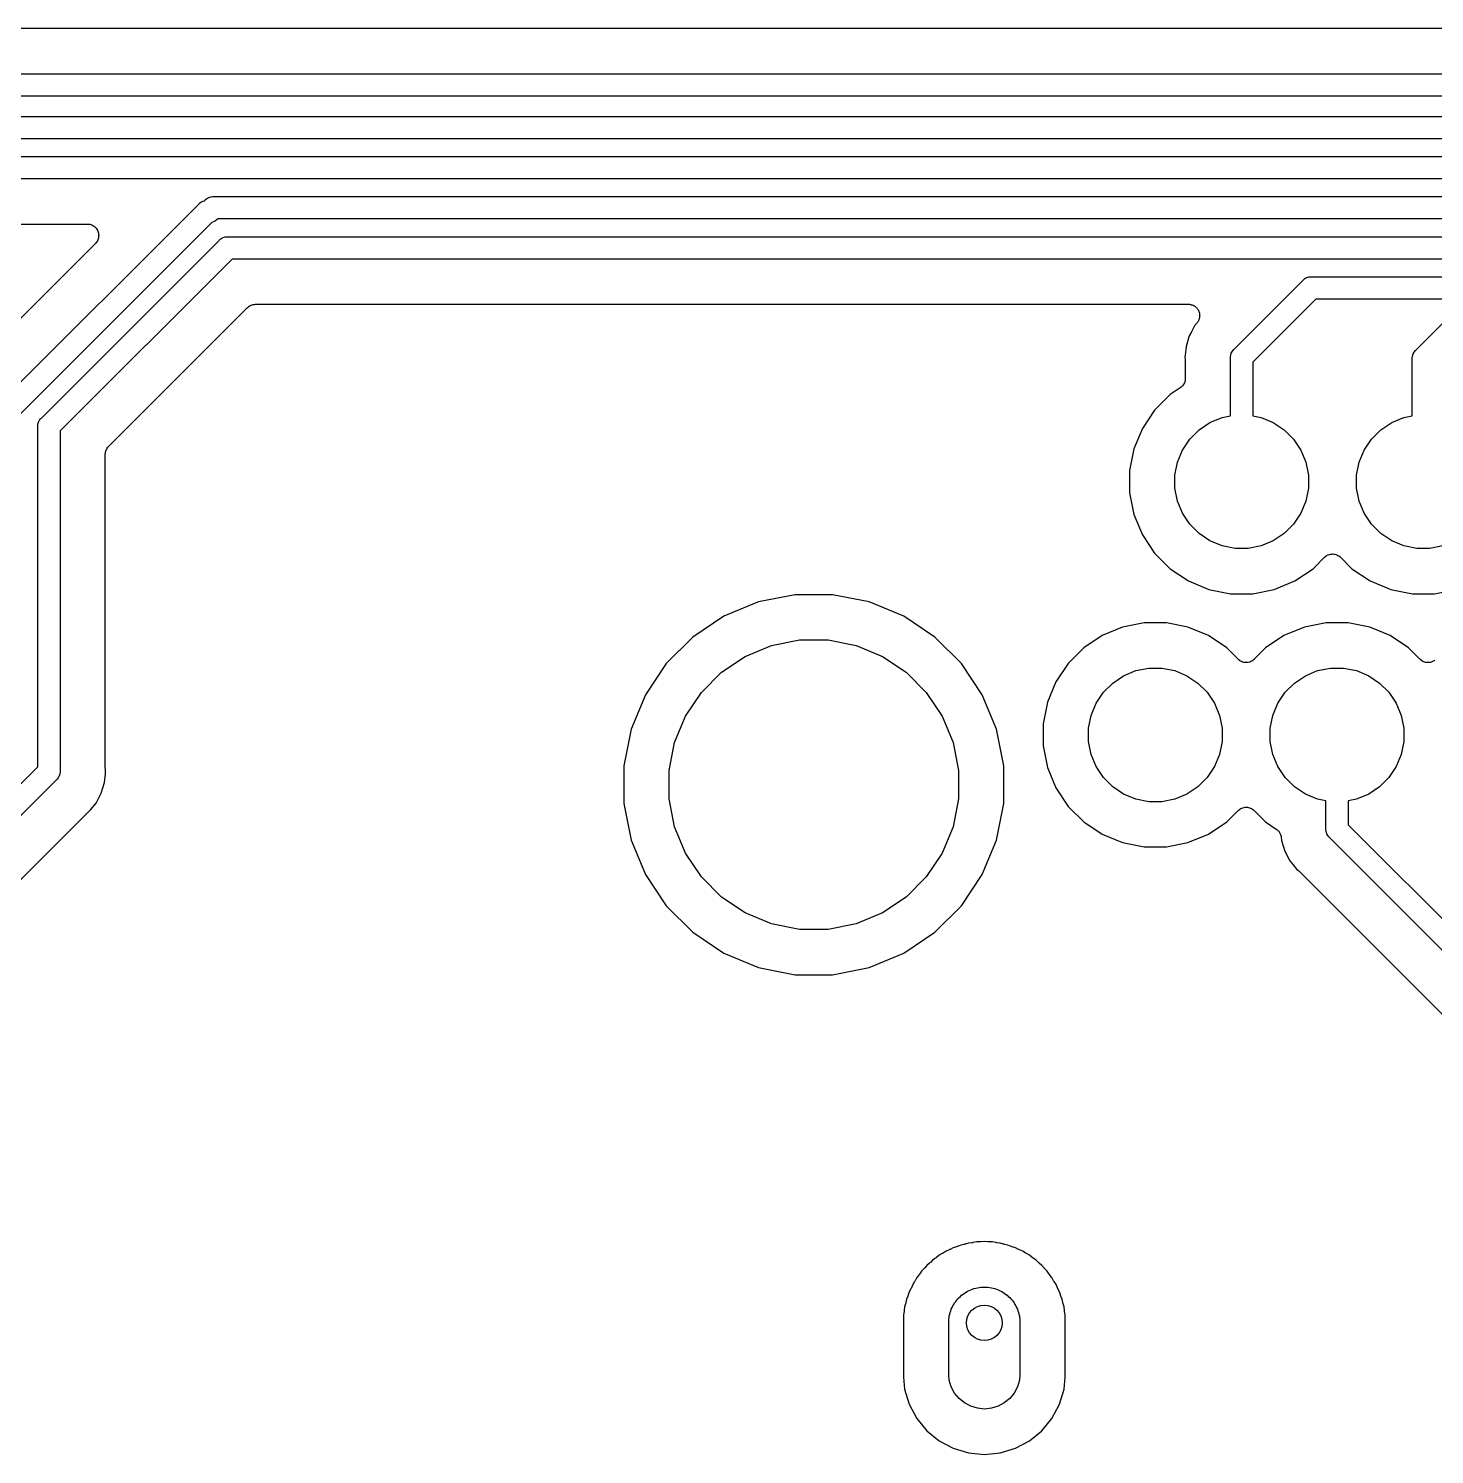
# Model space of a CAD drawing. Extents: x 1.79 to 9.66, y -5.89 to -1.5.
# Drawn here: x 3.255 to 3.876, y -3.72 to -3.089 of the extents above; entities that cross this region are included whole.
import ezdxf

# ---------------------------------------------------------------- set-up
doc = ezdxf.new("R2010")
doc.units = 0
doc.header["$MEASUREMENT"] = 0
doc.layers.add('BLACK', color=7, linetype='CONTINUOUS')

msp = doc.modelspace()

# ---------------------------------------------------------------- linework, layer by layer
at = {"layer": 'BLACK', "linetype": 'CONTINUOUS'}
for p, q in [((4.35013, -3.08938), (3.24739, -3.08938)), ((3.23704, -3.10938), (4.35734, -3.10938)), ((4.35914, -3.11922), (3.23524, -3.11922)), ((2.81589, -3.12825), (4.54392, -3.12825)), ((4.54572, -3.1381), (2.81768, -3.1381)), ((2.87592, -3.14597), (4.56925, -3.14597)), ((4.57104, -3.15581), (2.87772, -3.15581)), ((3.33535, -3.16376), (3.33607, -3.16369)), ((3.33607, -3.16369), (3.33631, -3.16366)), ((3.33607, -3.16369), (3.33607, -3.16369)), ((3.33631, -3.16366), (3.33655, -3.16369)), ((3.33655, -3.16369), (4.61423, -3.16369)), ((3.24275, -3.25422), (3.33001, -3.16697)), ((3.33001, -3.16697), (3.33016, -3.16678)), ((3.33016, -3.16678), (3.33035, -3.16663)), ((3.33035, -3.16662), (3.33091, -3.16616)), ((3.33035, -3.16663), (3.33035, -3.16662)), ((3.33091, -3.16616), (3.33177, -3.16571)), ((3.33177, -3.16571), (3.33196, -3.16565)), ((3.33196, -3.16565), (3.33247, -3.1655)), ((3.33247, -3.1655), (3.33266, -3.1653)), ((3.33266, -3.1653), (3.33282, -3.16511)), ((3.33282, -3.16511), (3.33357, -3.1645)), ((3.33357, -3.1645), (3.33442, -3.16404)), ((3.33442, -3.16404), (3.33535, -3.16376)), ((2.88808, -3.17581), (3.28081, -3.17581)), ((3.33584, -3.17506), (3.25098, -3.25991)), ((3.28081, -3.17581), (3.28086, -3.17581)), ((3.28086, -3.17581), (3.28086, -3.17581)), ((3.28086, -3.17581), (3.28086, -3.17581)), ((3.28086, -3.17581), (3.28088, -3.17581)), ((3.28088, -3.17581), (3.28136, -3.17587)), ((3.28136, -3.17587), (3.28183, -3.17592)), ((3.28183, -3.17592), (3.28184, -3.17592)), ((3.28184, -3.17592), (3.28185, -3.17592)), ((3.28185, -3.17592), (3.28231, -3.17607)), ((3.28231, -3.17607), (3.28276, -3.17621)), ((3.28276, -3.17621), (3.28277, -3.17621)), ((3.28277, -3.17621), (3.28278, -3.17622)), ((3.28278, -3.17622), (3.2832, -3.17645)), ((3.33654, -3.17484), (3.33584, -3.17506)), ((3.33739, -3.17439), (3.33654, -3.17484)), ((3.33814, -3.17377), (3.33739, -3.17439)), ((3.3383, -3.17358), (3.33814, -3.17377)), ((3.33835, -3.17353), (3.3383, -3.17358)), ((4.61244, -3.17353), (3.33835, -3.17353)), ((3.2832, -3.17645), (3.28362, -3.17668)), ((3.28362, -3.17668), (3.28363, -3.17668)), ((3.28363, -3.17668), (3.28363, -3.17669)), ((3.28363, -3.17669), (3.284, -3.177)), ((3.284, -3.177), (3.28437, -3.1773)), ((3.28437, -3.1773), (3.28437, -3.17731)), ((3.28437, -3.17731), (3.28438, -3.17731)), ((3.28438, -3.17731), (3.28468, -3.17769)), ((3.28468, -3.17769), (3.28498, -3.17806)), ((3.28498, -3.17806), (3.28499, -3.17807)), ((3.28499, -3.17807), (3.28499, -3.17807)), ((3.28499, -3.17807), (3.28522, -3.1785)), ((3.28522, -3.1785), (3.28544, -3.17892)), ((3.28557, -3.18227), (3.28543, -3.18273)), ((3.28544, -3.17892), (3.28544, -3.17893)), ((3.28544, -3.17893), (3.28545, -3.17894)), ((3.28545, -3.17894), (3.28558, -3.1794)), ((3.28571, -3.18182), (3.28557, -3.18227)), ((3.28558, -3.1794), (3.28572, -3.17986)), ((3.28576, -3.18132), (3.28571, -3.1818)), ((3.28571, -3.1818), (3.28571, -3.18181)), ((3.28571, -3.18181), (3.28571, -3.18182)), ((3.28572, -3.17986), (3.28572, -3.17987)), ((3.28572, -3.17987), (3.28572, -3.17988)), ((3.28572, -3.17988), (3.28576, -3.18035)), ((3.28576, -3.18035), (3.28581, -3.18083)), ((3.28581, -3.18085), (3.28576, -3.18132)), ((3.28581, -3.18083), (3.28581, -3.18084)), ((3.28581, -3.18084), (3.28581, -3.18085)), ((3.33936, -3.18267), (3.33984, -3.18228)), ((3.33984, -3.18228), (3.33992, -3.18221)), ((3.33992, -3.18221), (3.34077, -3.18176)), ((3.34077, -3.18176), (3.3417, -3.18148)), ((3.3417, -3.18148), (3.34243, -3.1814)), ((3.34243, -3.1814), (3.34267, -3.18138)), ((3.34243, -3.1814), (3.34243, -3.1814)), ((3.34267, -3.18138), (3.34291, -3.1814)), ((3.34291, -3.1814), (4.57486, -3.1814)), ((3.28434, -3.18435), (3.22948, -3.23921)), ((3.26047, -3.26156), (3.33902, -3.18302)), ((3.28465, -3.18398), (3.28434, -3.18435)), ((3.28495, -3.18361), (3.28465, -3.18398)), ((3.28496, -3.1836), (3.28495, -3.18361)), ((3.28519, -3.18318), (3.28496, -3.18359)), ((3.28496, -3.18359), (3.28496, -3.1836)), ((3.28542, -3.18275), (3.28519, -3.18318)), ((3.28543, -3.18273), (3.28542, -3.18274)), ((3.28542, -3.18274), (3.28542, -3.18275)), ((3.33902, -3.18302), (3.33917, -3.18283)), ((3.33917, -3.18283), (3.33936, -3.18267)), ((3.33936, -3.18267), (3.33936, -3.18267)), ((3.34471, -3.19125), (3.2687, -3.26725)), ((4.57307, -3.19125), (3.34471, -3.19125)), ((3.78755, -3.23108), (3.8179, -3.20073)), ((3.8179, -3.20073), (3.81805, -3.20055)), ((3.81805, -3.20055), (3.81824, -3.20039)), ((3.81824, -3.20039), (3.8188, -3.19993)), ((3.8188, -3.19993), (3.81966, -3.19947)), ((3.81966, -3.19947), (3.82058, -3.19919)), ((3.82058, -3.19919), (3.82131, -3.19912)), ((3.82131, -3.19912), (3.82155, -3.1991)), ((3.82131, -3.19912), (3.82131, -3.19912)), ((3.82155, -3.1991), (3.82179, -3.19912)), ((3.82179, -3.19912), (4.56305, -3.19912)), ((3.29017, -3.27407), (3.35153, -3.21271)), ((3.35153, -3.21271), (3.35154, -3.2127)), ((3.35154, -3.2127), (3.35158, -3.21266)), ((3.35154, -3.2127), (3.35154, -3.2127)), ((3.35154, -3.2127), (3.35154, -3.2127)), ((3.35158, -3.21266), (3.35194, -3.21237)), ((3.35194, -3.21237), (3.35229, -3.21208)), ((3.35229, -3.21208), (3.35232, -3.21207)), ((3.35232, -3.21207), (3.35234, -3.21205)), ((3.35234, -3.21205), (3.35275, -3.21184)), ((3.35275, -3.21184), (3.35316, -3.21162)), ((3.35316, -3.21162), (3.35318, -3.21162)), ((3.35318, -3.21162), (3.3532, -3.2116)), ((3.3532, -3.2116), (3.35365, -3.21147)), ((3.35365, -3.21147), (3.35409, -3.21134)), ((3.35409, -3.21134), (3.35412, -3.21134)), ((3.35412, -3.21134), (3.35414, -3.21133)), ((3.35414, -3.21133), (3.3546, -3.21129)), ((3.3546, -3.21129), (3.35506, -3.21125)), ((3.35506, -3.21125), (3.76732, -3.21125)), ((3.76732, -3.21125), (3.76739, -3.21125)), ((3.76739, -3.21125), (3.76763, -3.21127)), ((3.76763, -3.21127), (3.76786, -3.21128)), ((3.76786, -3.21128), (3.76811, -3.21133)), ((3.76811, -3.21133), (3.76836, -3.21136)), ((3.76836, -3.21136), (3.76859, -3.21143)), ((3.76859, -3.21143), (3.76881, -3.21147)), ((3.76881, -3.21147), (3.76905, -3.21157)), ((3.76905, -3.21157), (3.76929, -3.21165)), ((3.76929, -3.21165), (3.7695, -3.21176)), ((3.7695, -3.21176), (3.76971, -3.21186)), ((3.76971, -3.21186), (3.76992, -3.212)), ((3.76992, -3.212), (3.77015, -3.21212)), ((3.77015, -3.21212), (3.77033, -3.21227)), ((3.77033, -3.21227), (3.77052, -3.2124)), ((3.77052, -3.2124), (3.7707, -3.21258)), ((3.7707, -3.21258), (3.77089, -3.21275)), ((3.77089, -3.21275), (3.77104, -3.21293)), ((3.77104, -3.21293), (3.77121, -3.2131)), ((3.77121, -3.2131), (3.77135, -3.21331)), ((3.77135, -3.21331), (3.77151, -3.21351)), ((3.77151, -3.21351), (3.77161, -3.21372)), ((3.77161, -3.21372), (3.77174, -3.21391)), ((3.77174, -3.21391), (3.77184, -3.21415)), ((3.77184, -3.21415), (3.77196, -3.21437)), ((3.82359, -3.20896), (3.79578, -3.23677)), ((4.56126, -3.20896), (3.82359, -3.20896)), ((3.77119, -3.21942), (3.77004, -3.22082)), ((3.77132, -3.21922), (3.77119, -3.21942)), ((3.77147, -3.21904), (3.77132, -3.21922)), ((3.77159, -3.21882), (3.77147, -3.21904)), ((3.77173, -3.21861), (3.77159, -3.21882)), ((3.77182, -3.21839), (3.77173, -3.21861)), ((3.77193, -3.21818), (3.77182, -3.21839)), ((3.77201, -3.21794), (3.77193, -3.21818)), ((3.77196, -3.21437), (3.77202, -3.2146)), ((3.7721, -3.21771), (3.77201, -3.21794)), ((3.77202, -3.2146), (3.77211, -3.21482)), ((3.77215, -3.21748), (3.7721, -3.21771)), ((3.77211, -3.21482), (3.77216, -3.21507)), ((3.77222, -3.21725), (3.77215, -3.21748)), ((3.77216, -3.21507), (3.77223, -3.21531)), ((3.77225, -3.217), (3.77222, -3.21725)), ((3.77223, -3.21531), (3.77225, -3.21554)), ((3.77225, -3.21554), (3.7723, -3.21577)), ((3.7723, -3.21675), (3.77225, -3.217)), ((3.7723, -3.21577), (3.7723, -3.21603)), ((3.7723, -3.21603), (3.77232, -3.21628)), ((3.77232, -3.21628), (3.7723, -3.21651)), ((3.7723, -3.21651), (3.7723, -3.21675)), ((3.86786, -3.23148), (3.88089, -3.21845)), ((3.76772, -3.22515), (3.7663, -3.22985)), ((3.76867, -3.22338), (3.76772, -3.22515)), ((3.77004, -3.22082), (3.76867, -3.22338)), ((3.7663, -3.22985), (3.76591, -3.23375)), ((3.78601, -3.23377), (3.78629, -3.23284)), ((3.78629, -3.23284), (3.78675, -3.23198)), ((3.78675, -3.23198), (3.78736, -3.23124)), ((3.78736, -3.23124), (3.78755, -3.23108)), ((3.8666, -3.23323), (3.86706, -3.23238)), ((3.86706, -3.23238), (3.86768, -3.23163)), ((3.86768, -3.23163), (3.86786, -3.23148)), ((3.76591, -3.23375), (3.76582, -3.23473)), ((3.76582, -3.23473), (3.76591, -3.23571)), ((3.76591, -3.23375), (3.76591, -3.23375)), ((3.76591, -3.23571), (3.76592, -3.23578)), ((3.76592, -3.23578), (3.76592, -3.23599)), ((3.76592, -3.23599), (3.76594, -3.2362)), ((3.76594, -3.2362), (3.76594, -3.24407)), ((3.78591, -3.23473), (3.78594, -3.23449)), ((3.78594, -3.23497), (3.78591, -3.23473)), ((3.78594, -3.23449), (3.78601, -3.23377)), ((3.78594, -3.23449), (3.78594, -3.23449)), ((3.78594, -3.26053), (3.78594, -3.23497)), ((3.79578, -3.23677), (3.79578, -3.26053)), ((3.86623, -3.23513), (3.86625, -3.23488)), ((3.86625, -3.23537), (3.86623, -3.23513)), ((3.86625, -3.23488), (3.86632, -3.23416)), ((3.86625, -3.23488), (3.86625, -3.23488)), ((3.86625, -3.26053), (3.86625, -3.23537)), ((3.86632, -3.23416), (3.8666, -3.23323)), ((3.76569, -3.24555), (3.76555, -3.24599)), ((3.76583, -3.24511), (3.76569, -3.24555)), ((3.76584, -3.24506), (3.76583, -3.24508)), ((3.76583, -3.24508), (3.76583, -3.24511)), ((3.76588, -3.2446), (3.76584, -3.24506)), ((3.76594, -3.24414), (3.76588, -3.2446)), ((3.76594, -3.24407), (3.76594, -3.24409)), ((3.76594, -3.24409), (3.76594, -3.24409)), ((3.76594, -3.24409), (3.76594, -3.24409)), ((3.76594, -3.24409), (3.76594, -3.24414)), ((3.75929, -3.25118), (3.75239, -3.25808)), ((3.76371, -3.24822), (3.75929, -3.25118)), ((3.76407, -3.24793), (3.76371, -3.24822)), ((3.76444, -3.24764), (3.76407, -3.24793)), ((3.76445, -3.24762), (3.76444, -3.24764)), ((3.76447, -3.24761), (3.76445, -3.24762)), ((3.76476, -3.24725), (3.76447, -3.24761)), ((3.76506, -3.24689), (3.76476, -3.24725)), ((3.76507, -3.24687), (3.76506, -3.24689)), ((3.76509, -3.24685), (3.76507, -3.24687)), ((3.76531, -3.24644), (3.76509, -3.24685)), ((3.76553, -3.24604), (3.76531, -3.24644)), ((3.76554, -3.24601), (3.76553, -3.24604)), ((3.76555, -3.24599), (3.76554, -3.24601)), ((3.75239, -3.25808), (3.74697, -3.26619)), ((3.25883, -3.26521), (3.25893, -3.26425)), ((3.25893, -3.26425), (3.25921, -3.26332)), ((3.25921, -3.26332), (3.25967, -3.26247)), ((3.25967, -3.26247), (3.26013, -3.2619)), ((3.26013, -3.2619), (3.26028, -3.26172)), ((3.26013, -3.2619), (3.26013, -3.2619)), ((3.26028, -3.26172), (3.26047, -3.26156)), ((3.77204, -3.26672), (3.77687, -3.26349)), ((3.77687, -3.26349), (3.78225, -3.26126)), ((3.78225, -3.26126), (3.78594, -3.26053)), ((3.79578, -3.26053), (3.79947, -3.26126)), ((3.79947, -3.26126), (3.80484, -3.26349)), ((3.80484, -3.26349), (3.80968, -3.26672)), ((3.85235, -3.26672), (3.85719, -3.26349)), ((3.85719, -3.26349), (3.86256, -3.26126)), ((3.86256, -3.26126), (3.86625, -3.26053)), ((3.25886, -3.26545), (3.25883, -3.26521)), ((3.25886, -3.41573), (3.25886, -3.26545)), ((3.2687, -3.26725), (3.2687, -3.41753)), ((3.74697, -3.26619), (3.74323, -3.27521)), ((3.76469, -3.27567), (3.76792, -3.27083)), ((3.76792, -3.27083), (3.77204, -3.26672)), ((3.80968, -3.26672), (3.81379, -3.27083)), ((3.81379, -3.27083), (3.81703, -3.27567)), ((3.84501, -3.27567), (3.84824, -3.27083)), ((3.84824, -3.27083), (3.85235, -3.26672)), ((3.2887, -3.27754), (3.28875, -3.27708)), ((3.28875, -3.27708), (3.2888, -3.27662)), ((3.2888, -3.27662), (3.28881, -3.27659)), ((3.28881, -3.27657), (3.28895, -3.27613)), ((3.28881, -3.27659), (3.28881, -3.27657)), ((3.28895, -3.27613), (3.28909, -3.27568)), ((3.28909, -3.27568), (3.2891, -3.27566)), ((3.2891, -3.27566), (3.28911, -3.27564)), ((3.28911, -3.27564), (3.28933, -3.27523)), ((3.28933, -3.27523), (3.28955, -3.27482)), ((3.28955, -3.27482), (3.28956, -3.2748)), ((3.28956, -3.2748), (3.28958, -3.27478)), ((3.28958, -3.27478), (3.28987, -3.27443)), ((3.28987, -3.27443), (3.29017, -3.27407)), ((3.74323, -3.27521), (3.74133, -3.28478)), ((3.76247, -3.28104), (3.76469, -3.27567)), ((3.81703, -3.27567), (3.81925, -3.28104)), ((3.84278, -3.28104), (3.84501, -3.27567)), ((3.2887, -3.27759), (3.2887, -3.27754)), ((3.2887, -3.27759), (3.2887, -3.27759)), ((3.2887, -3.27759), (3.2887, -3.27759)), ((3.2887, -3.27761), (3.2887, -3.27759)), ((3.2887, -3.4163), (3.2887, -3.27761)), ((3.76133, -3.28675), (3.76247, -3.28104)), ((3.81925, -3.28104), (3.82039, -3.28675)), ((3.84165, -3.28675), (3.84278, -3.28104)), ((3.74133, -3.28478), (3.74133, -3.29453)), ((3.76133, -3.29256), (3.76133, -3.28675)), ((3.82039, -3.28675), (3.82039, -3.29256)), ((3.84165, -3.29256), (3.84165, -3.28675)), ((3.74133, -3.29453), (3.74323, -3.3041)), ((3.76247, -3.29827), (3.76133, -3.29256)), ((3.82039, -3.29256), (3.81925, -3.29827)), ((3.84278, -3.29827), (3.84165, -3.29256)), ((3.76469, -3.30364), (3.76247, -3.29827)), ((3.81925, -3.29827), (3.81703, -3.30364)), ((3.84501, -3.30364), (3.84278, -3.29827)), ((3.74323, -3.3041), (3.74697, -3.31311)), ((3.76792, -3.30848), (3.76469, -3.30364)), ((3.77204, -3.31259), (3.76792, -3.30848)), ((3.81379, -3.30848), (3.80968, -3.31259)), ((3.81703, -3.30364), (3.81379, -3.30848)), ((3.84824, -3.30848), (3.84501, -3.30364)), ((3.85235, -3.31259), (3.84824, -3.30848)), ((3.74697, -3.31311), (3.75239, -3.32123)), ((3.77687, -3.31582), (3.77204, -3.31259)), ((3.80968, -3.31259), (3.80484, -3.31582)), ((3.85719, -3.31582), (3.85235, -3.31259)), ((3.75239, -3.32123), (3.75929, -3.32812)), ((3.78225, -3.31805), (3.77687, -3.31582)), ((3.78795, -3.31918), (3.78225, -3.31805)), ((3.79377, -3.31918), (3.78795, -3.31918)), ((3.79947, -3.31805), (3.79377, -3.31918)), ((3.80484, -3.31582), (3.79947, -3.31805)), ((3.86256, -3.31805), (3.85719, -3.31582)), ((3.86827, -3.31918), (3.86256, -3.31805)), ((3.87408, -3.31918), (3.86827, -3.31918)), ((3.87979, -3.31805), (3.87408, -3.31918)), ((3.82243, -3.32812), (3.82748, -3.32307)), ((3.82748, -3.32307), (3.8275, -3.32305)), ((3.8275, -3.32305), (3.8275, -3.32305)), ((3.8275, -3.32305), (3.82751, -3.32305)), ((3.82751, -3.32305), (3.82753, -3.32303)), ((3.82753, -3.32303), (3.8279, -3.32273)), ((3.8279, -3.32273), (3.82826, -3.32244)), ((3.82826, -3.32244), (3.82828, -3.32243)), ((3.82828, -3.32243), (3.82829, -3.32242)), ((3.82829, -3.32242), (3.82871, -3.3222)), ((3.82871, -3.3222), (3.82913, -3.32198)), ((3.82913, -3.32198), (3.82914, -3.32198)), ((3.82914, -3.32198), (3.82916, -3.32197)), ((3.82916, -3.32197), (3.82961, -3.32184)), ((3.82961, -3.32184), (3.83006, -3.3217)), ((3.83006, -3.3217), (3.83008, -3.3217)), ((3.83008, -3.3217), (3.8301, -3.3217)), ((3.8301, -3.3217), (3.83056, -3.32165)), ((3.83056, -3.32165), (3.83103, -3.32161)), ((3.83103, -3.32161), (3.83105, -3.32161)), ((3.83105, -3.32161), (3.83107, -3.32161)), ((3.83107, -3.32161), (3.83153, -3.32166)), ((3.83153, -3.32166), (3.832, -3.32171)), ((3.832, -3.32171), (3.83202, -3.32171)), ((3.83202, -3.32171), (3.83204, -3.32172)), ((3.83204, -3.32172), (3.83249, -3.32186)), ((3.83249, -3.32186), (3.83294, -3.32199)), ((3.83294, -3.32199), (3.83295, -3.322)), ((3.83295, -3.322), (3.83297, -3.32201)), ((3.83297, -3.32201), (3.83338, -3.32223)), ((3.83338, -3.32223), (3.8338, -3.32245)), ((3.8338, -3.32245), (3.83381, -3.32247)), ((3.83381, -3.32247), (3.83383, -3.32247)), ((3.83383, -3.32247), (3.83418, -3.32277)), ((3.83418, -3.32277), (3.83455, -3.32307)), ((3.83455, -3.32307), (3.8396, -3.32812)), ((3.75929, -3.32812), (3.7674, -3.33354)), ((3.7674, -3.33354), (3.77641, -3.33728)), ((3.8053, -3.33728), (3.81432, -3.33354)), ((3.81432, -3.33354), (3.82243, -3.32812)), ((3.8396, -3.32812), (3.84771, -3.33354)), ((3.84771, -3.33354), (3.85673, -3.33728)), ((3.59353, -3.3396), (3.57731, -3.34283)), ((3.61007, -3.3396), (3.59353, -3.3396)), ((3.6263, -3.34283), (3.61007, -3.3396)), ((3.77641, -3.33728), (3.78598, -3.33918)), ((3.78598, -3.33918), (3.79574, -3.33918)), ((3.79574, -3.33918), (3.8053, -3.33728)), ((3.85673, -3.33728), (3.8663, -3.33918)), ((3.8663, -3.33918), (3.87605, -3.33918)), ((3.87605, -3.33918), (3.88562, -3.33728)), ((3.57731, -3.34283), (3.56203, -3.34916)), ((3.64158, -3.34916), (3.6263, -3.34283)), ((3.56203, -3.34916), (3.54827, -3.35835)), ((3.65533, -3.35835), (3.64158, -3.34916)), ((3.74782, -3.35205), (3.73825, -3.35395)), ((3.75758, -3.35205), (3.74782, -3.35205)), ((3.76715, -3.35395), (3.75758, -3.35205)), ((3.82814, -3.35205), (3.81857, -3.35395)), ((3.83789, -3.35205), (3.82814, -3.35205)), ((3.84746, -3.35395), (3.83789, -3.35205)), ((3.54827, -3.35835), (3.53657, -3.37004)), ((3.66703, -3.37004), (3.65533, -3.35835)), ((3.72924, -3.35768), (3.72113, -3.3631)), ((3.73825, -3.35395), (3.72924, -3.35768)), ((3.77616, -3.35768), (3.76715, -3.35395)), ((3.78427, -3.3631), (3.77616, -3.35768)), ((3.80956, -3.35768), (3.80144, -3.3631)), ((3.81857, -3.35395), (3.80956, -3.35768)), ((3.85648, -3.35768), (3.84746, -3.35395)), ((3.86459, -3.3631), (3.85648, -3.35768)), ((3.5715, -3.36688), (3.58314, -3.36206)), ((3.58314, -3.36206), (3.5955, -3.3596)), ((3.5955, -3.3596), (3.6081, -3.3596)), ((3.6081, -3.3596), (3.62046, -3.36206)), ((3.62046, -3.36206), (3.63211, -3.36688)), ((3.72113, -3.3631), (3.71423, -3.37)), ((3.78932, -3.36815), (3.78427, -3.3631)), ((3.80144, -3.3631), (3.79639, -3.36815)), ((3.86964, -3.36815), (3.86459, -3.3631)), ((3.53657, -3.37004), (3.52738, -3.3838)), ((3.56102, -3.37388), (3.5715, -3.36688)), ((3.63211, -3.36688), (3.64259, -3.37388)), ((3.67622, -3.3838), (3.66703, -3.37004)), ((3.71423, -3.37), (3.70881, -3.37811)), ((3.78968, -3.36845), (3.78932, -3.36815)), ((3.79005, -3.36875), (3.78968, -3.36845)), ((3.79006, -3.36876), (3.79005, -3.36875)), ((3.79008, -3.36877), (3.79006, -3.36876)), ((3.79049, -3.369), (3.79008, -3.36877)), ((3.7909, -3.36922), (3.79049, -3.369)), ((3.79092, -3.36923), (3.7909, -3.36922)), ((3.79094, -3.36923), (3.79092, -3.36923)), ((3.79139, -3.36937), (3.79094, -3.36923)), ((3.79184, -3.36951), (3.79139, -3.36937)), ((3.79185, -3.36951), (3.79184, -3.36951)), ((3.79187, -3.36952), (3.79185, -3.36951)), ((3.79234, -3.36957), (3.79187, -3.36952)), ((3.79281, -3.36962), (3.79234, -3.36957)), ((3.79282, -3.36962), (3.79281, -3.36962)), ((3.79284, -3.36962), (3.79282, -3.36962)), ((3.79331, -3.36957), (3.79284, -3.36962)), ((3.79378, -3.36953), (3.79331, -3.36957)), ((3.79379, -3.36953), (3.79378, -3.36953)), ((3.79381, -3.36953), (3.79379, -3.36953)), ((3.79426, -3.36939), (3.79381, -3.36953)), ((3.79472, -3.36926), (3.79426, -3.36939)), ((3.79473, -3.36925), (3.79472, -3.36926)), ((3.79475, -3.36925), (3.79473, -3.36925)), ((3.79516, -3.36903), (3.79475, -3.36925)), ((3.79558, -3.36881), (3.79516, -3.36903)), ((3.7956, -3.3688), (3.79558, -3.36881)), ((3.79561, -3.36879), (3.7956, -3.3688)), ((3.79597, -3.3685), (3.79561, -3.36879)), ((3.79634, -3.3682), (3.79597, -3.3685)), ((3.79637, -3.36818), (3.79634, -3.3682)), ((3.79639, -3.36815), (3.79637, -3.36818)), ((3.79637, -3.36818), (3.79637, -3.36818)), ((3.79637, -3.36818), (3.79637, -3.36818)), ((3.87, -3.36845), (3.86964, -3.36815)), ((3.87036, -3.36875), (3.87, -3.36845)), ((3.87038, -3.36876), (3.87036, -3.36875)), ((3.87039, -3.36877), (3.87038, -3.36876)), ((3.8708, -3.369), (3.87039, -3.36877)), ((3.87122, -3.36922), (3.8708, -3.369)), ((3.87124, -3.36923), (3.87122, -3.36922)), ((3.87125, -3.36923), (3.87124, -3.36923)), ((3.8717, -3.36937), (3.87125, -3.36923)), ((3.87215, -3.36951), (3.8717, -3.36937)), ((3.87217, -3.36951), (3.87215, -3.36951)), ((3.87218, -3.36952), (3.87217, -3.36951)), ((3.87265, -3.36957), (3.87218, -3.36952)), ((3.87312, -3.36962), (3.87265, -3.36957)), ((3.87314, -3.36962), (3.87312, -3.36962)), ((3.87316, -3.36962), (3.87314, -3.36962)), ((3.87362, -3.36957), (3.87316, -3.36962)), ((3.87409, -3.36953), (3.87362, -3.36957)), ((3.87411, -3.36953), (3.87409, -3.36953)), ((3.87413, -3.36953), (3.87411, -3.36953)), ((3.87458, -3.36939), (3.87413, -3.36953)), ((3.87503, -3.36926), (3.87458, -3.36939)), ((3.87505, -3.36925), (3.87503, -3.36926)), ((3.87506, -3.36925), (3.87505, -3.36925)), ((3.87548, -3.36903), (3.87506, -3.36925)), ((3.8759, -3.36881), (3.87548, -3.36903)), ((3.87591, -3.3688), (3.8759, -3.36881)), ((3.87593, -3.36879), (3.87591, -3.3688)), ((3.87629, -3.3685), (3.87593, -3.36879)), ((3.55211, -3.38279), (3.56102, -3.37388)), ((3.64259, -3.37388), (3.6515, -3.38279)), ((3.73388, -3.37864), (3.73871, -3.37541)), ((3.73871, -3.37541), (3.74409, -3.37318)), ((3.74409, -3.37318), (3.74979, -3.37205)), ((3.74979, -3.37205), (3.75561, -3.37205)), ((3.75561, -3.37205), (3.76131, -3.37318)), ((3.76131, -3.37318), (3.76669, -3.37541)), ((3.76669, -3.37541), (3.77152, -3.37864)), ((3.81419, -3.37864), (3.81903, -3.37541)), ((3.81903, -3.37541), (3.8244, -3.37318)), ((3.8244, -3.37318), (3.83011, -3.37205)), ((3.83011, -3.37205), (3.83592, -3.37205)), ((3.83592, -3.37205), (3.84163, -3.37318)), ((3.84163, -3.37318), (3.847, -3.37541)), ((3.847, -3.37541), (3.85184, -3.37864)), ((3.52738, -3.3838), (3.52105, -3.39908)), ((3.54511, -3.39327), (3.55211, -3.38279)), ((3.6515, -3.38279), (3.6585, -3.39327)), ((3.68255, -3.39908), (3.67622, -3.3838)), ((3.70881, -3.37811), (3.70508, -3.38713)), ((3.72653, -3.38759), (3.72977, -3.38275)), ((3.72977, -3.38275), (3.73388, -3.37864)), ((3.77152, -3.37864), (3.77564, -3.38275)), ((3.77564, -3.38275), (3.77887, -3.38759)), ((3.80685, -3.38759), (3.81008, -3.38275)), ((3.81008, -3.38275), (3.81419, -3.37864)), ((3.85184, -3.37864), (3.85595, -3.38275)), ((3.85595, -3.38275), (3.85918, -3.38759)), ((3.70508, -3.38713), (3.70317, -3.3967)), ((3.72431, -3.39296), (3.72653, -3.38759)), ((3.77887, -3.38759), (3.78109, -3.39296)), ((3.80462, -3.39296), (3.80685, -3.38759)), ((3.85918, -3.38759), (3.86141, -3.39296)), ((3.54029, -3.40491), (3.54511, -3.39327)), ((3.6585, -3.39327), (3.66332, -3.40491)), ((3.70317, -3.3967), (3.70317, -3.40645)), ((3.72317, -3.39867), (3.72431, -3.39296)), ((3.78109, -3.39296), (3.78223, -3.39867)), ((3.80349, -3.39867), (3.80462, -3.39296)), ((3.86141, -3.39296), (3.86254, -3.39867)), ((3.52105, -3.39908), (3.51783, -3.4153)), ((3.68578, -3.4153), (3.68255, -3.39908)), ((3.72317, -3.40448), (3.72317, -3.39867)), ((3.78223, -3.39867), (3.78223, -3.40448)), ((3.80349, -3.40448), (3.80349, -3.39867)), ((3.86254, -3.39867), (3.86254, -3.40448)), ((3.53783, -3.41727), (3.54029, -3.40491)), ((3.66332, -3.40491), (3.66578, -3.41727)), ((3.70317, -3.40645), (3.70508, -3.41602)), ((3.72431, -3.41019), (3.72317, -3.40448)), ((3.78223, -3.40448), (3.78109, -3.41019)), ((3.80462, -3.41019), (3.80349, -3.40448)), ((3.86254, -3.40448), (3.86141, -3.41019)), ((3.14113, -3.53346), (3.25886, -3.41573)), ((3.51783, -3.4153), (3.51783, -3.43185)), ((3.68578, -3.43185), (3.68578, -3.4153)), ((3.72653, -3.41556), (3.72431, -3.41019)), ((3.72977, -3.4204), (3.72653, -3.41556)), ((3.77887, -3.41556), (3.77564, -3.4204)), ((3.78109, -3.41019), (3.77887, -3.41556)), ((3.80685, -3.41556), (3.80462, -3.41019)), ((3.81008, -3.4204), (3.80685, -3.41556)), ((3.85918, -3.41556), (3.85595, -3.4204)), ((3.86141, -3.41019), (3.85918, -3.41556)), ((3.26709, -3.42142), (3.14682, -3.5417)), ((3.26728, -3.42127), (3.26709, -3.42142)), ((3.26743, -3.42108), (3.26728, -3.42127)), ((3.26785, -3.42057), (3.26743, -3.42108)), ((3.26743, -3.42108), (3.26743, -3.42108)), ((3.26789, -3.42052), (3.26785, -3.42057)), ((3.26835, -3.41966), (3.26789, -3.42052)), ((3.26863, -3.41874), (3.26835, -3.41966)), ((3.2687, -3.41801), (3.26863, -3.41874)), ((3.2687, -3.41753), (3.26872, -3.41777)), ((3.26872, -3.41777), (3.2687, -3.41801)), ((3.2687, -3.41801), (3.2687, -3.41801)), ((3.28834, -3.42266), (3.28873, -3.41875)), ((3.28872, -3.41651), (3.2887, -3.4163)), ((3.28872, -3.41672), (3.28872, -3.41651)), ((3.28873, -3.41679), (3.28872, -3.41672)), ((3.28882, -3.41777), (3.28873, -3.41679)), ((3.28873, -3.41875), (3.28882, -3.41777)), ((3.28873, -3.41875), (3.28873, -3.41875)), ((3.53783, -3.42988), (3.53783, -3.41727)), ((3.66578, -3.41727), (3.66578, -3.42988)), ((3.70508, -3.41602), (3.70881, -3.42503)), ((3.73388, -3.42451), (3.72977, -3.4204)), ((3.77564, -3.4204), (3.77152, -3.42451)), ((3.81419, -3.42451), (3.81008, -3.4204)), ((3.85595, -3.4204), (3.85184, -3.42451)), ((3.2846, -3.43168), (3.28692, -3.42735)), ((3.28692, -3.42735), (3.28834, -3.42266)), ((3.70881, -3.42503), (3.71423, -3.43315)), ((3.73871, -3.42774), (3.73388, -3.42451)), ((3.74409, -3.42997), (3.73871, -3.42774)), ((3.76669, -3.42774), (3.76131, -3.42997)), ((3.77152, -3.42451), (3.76669, -3.42774)), ((3.81903, -3.42774), (3.81419, -3.42451)), ((3.8244, -3.42997), (3.81903, -3.42774)), ((3.847, -3.42774), (3.84163, -3.42997)), ((3.85184, -3.42451), (3.847, -3.42774)), ((3.28149, -3.43548), (3.28211, -3.43472)), ((3.28211, -3.43472), (3.2846, -3.43168)), ((3.28211, -3.43472), (3.28211, -3.43472)), ((3.51783, -3.43185), (3.52105, -3.44807)), ((3.54029, -3.44224), (3.53783, -3.42988)), ((3.66578, -3.42988), (3.66332, -3.44224)), ((3.68255, -3.44807), (3.68578, -3.43185)), ((3.71423, -3.43315), (3.72113, -3.44005)), ((3.74979, -3.4311), (3.74409, -3.42997)), ((3.75561, -3.4311), (3.74979, -3.4311)), ((3.76131, -3.42997), (3.75561, -3.4311)), ((3.78937, -3.43495), (3.78974, -3.43465)), ((3.78974, -3.43465), (3.79011, -3.43436)), ((3.79011, -3.43436), (3.79012, -3.43435)), ((3.79012, -3.43435), (3.79014, -3.43434)), ((3.79014, -3.43434), (3.79055, -3.43412)), ((3.79055, -3.43412), (3.79097, -3.4339)), ((3.79097, -3.4339), (3.79099, -3.4339)), ((3.79099, -3.4339), (3.791, -3.43389)), ((3.791, -3.43389), (3.79145, -3.43376)), ((3.79145, -3.43376), (3.7919, -3.43362)), ((3.7919, -3.43362), (3.79192, -3.43362)), ((3.79192, -3.43362), (3.79194, -3.43362)), ((3.79194, -3.43362), (3.79241, -3.43358)), ((3.79241, -3.43358), (3.79288, -3.43353)), ((3.79288, -3.43353), (3.79289, -3.43353)), ((3.79289, -3.43353), (3.79291, -3.43353)), ((3.79291, -3.43353), (3.79338, -3.43358)), ((3.79338, -3.43358), (3.79385, -3.43363)), ((3.79385, -3.43363), (3.79386, -3.43363)), ((3.79386, -3.43363), (3.79388, -3.43364)), ((3.79388, -3.43364), (3.79433, -3.43378)), ((3.79433, -3.43378), (3.79478, -3.43391)), ((3.79478, -3.43391), (3.7948, -3.43392)), ((3.7948, -3.43392), (3.79481, -3.43393)), ((3.79481, -3.43393), (3.79522, -3.43415)), ((3.79522, -3.43415), (3.79564, -3.43438)), ((3.79564, -3.43438), (3.79565, -3.43439)), ((3.79565, -3.43439), (3.79567, -3.4344)), ((3.79567, -3.4344), (3.79603, -3.43469)), ((3.79603, -3.43469), (3.79639, -3.435)), ((3.82809, -3.4307), (3.8244, -3.42997)), ((3.82809, -3.44309), (3.82809, -3.4307)), ((3.84163, -3.42997), (3.83794, -3.4307)), ((3.83794, -3.4307), (3.83794, -3.44129)), ((3.16183, -3.55497), (3.28036, -3.43643)), ((3.28036, -3.43643), (3.28041, -3.43638)), ((3.28041, -3.43638), (3.28058, -3.43625)), ((3.28058, -3.43625), (3.28073, -3.4361)), ((3.28073, -3.4361), (3.28149, -3.43548)), ((3.72113, -3.44005), (3.72924, -3.44547)), ((3.77616, -3.44547), (3.78427, -3.44005)), ((3.78427, -3.44005), (3.78932, -3.435)), ((3.78932, -3.435), (3.78935, -3.43497)), ((3.78935, -3.43497), (3.78937, -3.43495)), ((3.78935, -3.43497), (3.78935, -3.43497)), ((3.78935, -3.43497), (3.78935, -3.43497)), ((3.79639, -3.435), (3.80144, -3.44005)), ((3.80144, -3.44005), (3.80612, -3.44317)), ((3.54511, -3.45388), (3.54029, -3.44224)), ((3.66332, -3.44224), (3.6585, -3.45388)), ((3.72924, -3.44547), (3.73825, -3.4492)), ((3.76715, -3.4492), (3.77616, -3.44547)), ((3.80612, -3.44317), (3.80618, -3.44321)), ((3.80618, -3.44321), (3.80635, -3.44335)), ((3.80635, -3.44335), (3.80653, -3.44347)), ((3.80653, -3.44347), (3.80672, -3.44367)), ((3.80672, -3.44367), (3.80692, -3.44384)), ((3.80692, -3.44384), (3.80706, -3.44401)), ((3.80706, -3.44401), (3.80722, -3.44417)), ((3.80722, -3.44417), (3.80737, -3.44439)), ((3.80737, -3.44439), (3.80753, -3.4446)), ((3.80753, -3.4446), (3.80764, -3.4448)), ((3.80764, -3.4448), (3.80776, -3.44498)), ((3.80776, -3.44498), (3.80786, -3.44523)), ((3.80786, -3.44523), (3.80798, -3.44547)), ((3.80798, -3.44547), (3.80805, -3.44568)), ((3.80805, -3.44568), (3.80813, -3.44588)), ((3.80813, -3.44588), (3.80818, -3.44614)), ((3.80818, -3.44614), (3.80826, -3.4464)), ((3.80826, -3.4464), (3.80828, -3.44662)), ((3.80828, -3.44662), (3.80832, -3.44684)), ((3.80832, -3.44684), (3.80846, -3.44822)), ((3.82807, -3.44333), (3.82809, -3.44309)), ((3.82809, -3.44357), (3.82807, -3.44333)), ((3.82814, -3.44406), (3.82809, -3.44357)), ((3.82817, -3.4443), (3.82814, -3.44406)), ((3.82845, -3.44523), (3.82817, -3.4443)), ((3.8289, -3.44608), (3.82845, -3.44523)), ((3.82937, -3.44664), (3.8289, -3.44608)), ((3.82952, -3.44683), (3.82937, -3.44664)), ((3.82971, -3.44698), (3.82952, -3.44683)), ((3.92442, -3.5417), (3.82971, -3.44698)), ((3.83794, -3.44129), (3.93011, -3.53346)), ((3.52105, -3.44807), (3.52738, -3.46335)), ((3.67622, -3.46335), (3.68255, -3.44807)), ((3.73825, -3.4492), (3.74782, -3.4511)), ((3.74782, -3.4511), (3.75758, -3.4511)), ((3.75758, -3.4511), (3.76715, -3.4492)), ((3.80846, -3.44822), (3.80988, -3.45292)), ((3.80988, -3.45292), (3.81219, -3.45725)), ((3.55211, -3.46436), (3.54511, -3.45388)), ((3.6585, -3.45388), (3.6515, -3.46436)), ((3.81219, -3.45725), (3.81363, -3.45899)), ((3.81363, -3.45899), (3.81363, -3.45899)), ((3.81363, -3.45899), (3.81531, -3.46104)), ((3.52738, -3.46335), (3.53657, -3.47711)), ((3.56102, -3.47327), (3.55211, -3.46436)), ((3.6515, -3.46436), (3.64259, -3.47327)), ((3.66703, -3.47711), (3.67622, -3.46335)), ((3.81531, -3.46104), (3.81607, -3.46166)), ((3.81607, -3.46166), (3.81612, -3.46171)), ((3.81612, -3.46171), (3.81627, -3.46186)), ((3.81627, -3.46186), (3.81643, -3.46199)), ((3.81643, -3.46199), (3.90941, -3.55497)), ((3.53657, -3.47711), (3.54827, -3.4888)), ((3.5715, -3.48027), (3.56102, -3.47327)), ((3.64259, -3.47327), (3.63211, -3.48027)), ((3.65533, -3.4888), (3.66703, -3.47711)), ((3.58314, -3.48509), (3.5715, -3.48027)), ((3.5955, -3.48755), (3.58314, -3.48509)), ((3.62046, -3.48509), (3.6081, -3.48755)), ((3.63211, -3.48027), (3.62046, -3.48509)), ((3.54827, -3.4888), (3.56203, -3.49799)), ((3.6081, -3.48755), (3.5955, -3.48755)), ((3.64158, -3.49799), (3.65533, -3.4888)), ((3.56203, -3.49799), (3.57731, -3.50432)), ((3.6263, -3.50432), (3.64158, -3.49799)), ((3.57731, -3.50432), (3.59353, -3.50755)), ((3.59353, -3.50755), (3.61007, -3.50755)), ((3.61007, -3.50755), (3.6263, -3.50432)), ((3.66023, -3.62974), (3.65897, -3.63058)), ((3.66164, -3.62916), (3.66023, -3.62974)), ((3.66182, -3.62906), (3.66164, -3.62916)), ((3.66202, -3.62898), (3.66182, -3.62906)), ((3.66208, -3.62895), (3.66202, -3.62898)), ((3.66342, -3.62823), (3.66208, -3.62895)), ((3.66487, -3.62779), (3.66342, -3.62823)), ((3.66507, -3.62771), (3.66487, -3.62779)), ((3.66527, -3.62765), (3.66507, -3.62771)), ((3.66533, -3.62762), (3.66527, -3.62765)), ((3.66674, -3.62704), (3.66533, -3.62762)), ((3.66823, -3.62675), (3.66674, -3.62704)), ((3.66843, -3.62669), (3.66823, -3.62675)), ((3.66864, -3.62665), (3.66843, -3.62669)), ((3.6687, -3.62663), (3.66864, -3.62665)), ((3.67016, -3.62619), (3.6687, -3.62663)), ((3.67167, -3.62604), (3.67016, -3.62619)), ((3.67188, -3.626), (3.67167, -3.62604)), ((3.67209, -3.62598), (3.67188, -3.626)), ((3.67215, -3.62597), (3.67209, -3.62598)), ((3.67364, -3.62567), (3.67215, -3.62597)), ((3.67516, -3.62567), (3.67364, -3.62567)), ((3.67537, -3.62565), (3.67516, -3.62567)), ((3.67558, -3.62565), (3.67537, -3.62565)), ((3.67565, -3.62565), (3.67558, -3.62565)), ((3.67717, -3.6255), (3.67565, -3.62565)), ((3.67868, -3.62565), (3.67717, -3.6255)), ((3.67889, -3.62565), (3.67868, -3.62565)), ((3.6791, -3.62567), (3.67889, -3.62565)), ((3.67917, -3.62567), (3.6791, -3.62567)), ((3.68069, -3.62567), (3.67917, -3.62567)), ((3.68218, -3.62597), (3.68069, -3.62567)), ((3.68239, -3.62599), (3.68218, -3.62597)), ((3.68259, -3.62603), (3.68239, -3.62599)), ((3.68266, -3.62604), (3.68259, -3.62603)), ((3.68417, -3.62619), (3.68266, -3.62604)), ((3.68563, -3.62663), (3.68417, -3.62619)), ((3.68583, -3.62667), (3.68563, -3.62663)), ((3.68603, -3.62673), (3.68583, -3.62667)), ((3.6861, -3.62675), (3.68603, -3.62673)), ((3.68759, -3.62704), (3.6861, -3.62675)), ((3.689, -3.62762), (3.68759, -3.62704)), ((3.6892, -3.62769), (3.689, -3.62762)), ((3.68939, -3.62777), (3.6892, -3.62769)), ((3.68946, -3.62779), (3.68939, -3.62777)), ((3.69091, -3.62823), (3.68946, -3.62779)), ((3.69225, -3.62895), (3.69091, -3.62823)), ((3.69245, -3.62903), (3.69225, -3.62895)), ((3.69263, -3.62913), (3.69245, -3.62903)), ((3.69269, -3.62916), (3.69263, -3.62913)), ((3.6941, -3.62974), (3.69269, -3.62916)), ((3.69536, -3.63058), (3.6941, -3.62974)), ((3.65177, -3.63602), (3.6508, -3.63719)), ((3.65294, -3.63505), (3.65177, -3.63602)), ((3.65309, -3.6349), (3.65294, -3.63505)), ((3.65325, -3.63477), (3.65309, -3.6349)), ((3.6533, -3.63472), (3.65325, -3.63477)), ((3.65438, -3.63365), (3.6533, -3.63472)), ((3.65564, -3.63281), (3.65438, -3.63365)), ((3.6558, -3.63267), (3.65564, -3.63281)), ((3.65598, -3.63256), (3.6558, -3.63267)), ((3.65603, -3.63251), (3.65598, -3.63256)), ((3.65721, -3.63155), (3.65603, -3.63251)), ((3.65855, -3.63083), (3.65721, -3.63155)), ((3.65872, -3.63072), (3.65855, -3.63083)), ((3.65891, -3.63062), (3.65872, -3.63072)), ((3.65897, -3.63058), (3.65891, -3.63062)), ((3.69555, -3.63068), (3.69536, -3.63058)), ((3.69572, -3.6308), (3.69555, -3.63068)), ((3.69578, -3.63083), (3.69572, -3.6308)), ((3.69712, -3.63155), (3.69578, -3.63083)), ((3.6983, -3.63251), (3.69712, -3.63155)), ((3.69847, -3.63263), (3.6983, -3.63251)), ((3.69863, -3.63277), (3.69847, -3.63263)), ((3.69869, -3.63281), (3.69863, -3.63277)), ((3.69995, -3.63365), (3.69869, -3.63281)), ((3.70103, -3.63472), (3.69995, -3.63365)), ((3.70119, -3.63486), (3.70103, -3.63472)), ((3.70134, -3.63501), (3.70119, -3.63486)), ((3.70139, -3.63505), (3.70134, -3.63501)), ((3.70257, -3.63602), (3.70139, -3.63505)), ((3.70353, -3.63719), (3.70257, -3.63602)), ((3.6473, -3.64146), (3.64658, -3.6428)), ((3.64826, -3.64029), (3.6473, -3.64146)), ((3.64838, -3.64011), (3.64826, -3.64029)), ((3.64851, -3.63995), (3.64838, -3.64011)), ((3.64855, -3.63989), (3.64851, -3.63995)), ((3.6494, -3.63863), (3.64855, -3.63989)), ((3.65047, -3.63755), (3.6494, -3.63863)), ((3.65061, -3.63739), (3.65047, -3.63755)), ((3.65076, -3.63725), (3.65061, -3.63739)), ((3.6508, -3.63719), (3.65076, -3.63725)), ((3.70368, -3.63734), (3.70353, -3.63719)), ((3.70381, -3.63751), (3.70368, -3.63734)), ((3.70386, -3.63755), (3.70381, -3.63751)), ((3.70493, -3.63863), (3.70386, -3.63755)), ((3.70578, -3.63989), (3.70493, -3.63863)), ((3.70591, -3.64006), (3.70578, -3.63989)), ((3.70603, -3.64023), (3.70591, -3.64006)), ((3.70607, -3.64029), (3.70603, -3.64023)), ((3.70703, -3.64146), (3.70607, -3.64029)), ((3.70775, -3.6428), (3.70703, -3.64146)), ((3.64398, -3.64767), (3.64354, -3.64912)), ((3.64469, -3.64633), (3.64398, -3.64767)), ((3.64478, -3.64614), (3.64469, -3.64633)), ((3.64488, -3.64595), (3.64478, -3.64614)), ((3.6449, -3.64589), (3.64488, -3.64595)), ((3.64549, -3.64448), (3.6449, -3.64589)), ((3.64633, -3.64322), (3.64549, -3.64448)), ((3.64643, -3.64304), (3.64633, -3.64322)), ((3.64655, -3.64286), (3.64643, -3.64304)), ((3.64658, -3.6428), (3.64655, -3.64286)), ((3.66713, -3.64919), (3.66777, -3.64875)), ((3.66777, -3.64875), (3.66837, -3.64826)), ((3.66837, -3.64826), (3.66906, -3.64789)), ((3.66906, -3.64789), (3.66971, -3.64746)), ((3.66971, -3.64746), (3.67042, -3.64716)), ((3.67042, -3.64716), (3.67111, -3.6468)), ((3.67111, -3.6468), (3.67185, -3.64657)), ((3.67185, -3.64657), (3.67257, -3.64627)), ((3.67257, -3.64627), (3.67333, -3.64612)), ((3.67333, -3.64612), (3.67408, -3.6459)), ((3.67408, -3.6459), (3.67485, -3.64582)), ((3.67485, -3.64582), (3.67561, -3.64567)), ((3.67561, -3.64567), (3.67639, -3.64567)), ((3.67639, -3.64567), (3.67717, -3.64559)), ((3.67717, -3.64559), (3.67794, -3.64567)), ((3.67794, -3.64567), (3.67872, -3.64567)), ((3.67872, -3.64567), (3.67948, -3.64582)), ((3.67948, -3.64582), (3.68025, -3.6459)), ((3.68025, -3.6459), (3.681, -3.64612)), ((3.681, -3.64612), (3.68176, -3.64627)), ((3.68176, -3.64627), (3.68248, -3.64657)), ((3.68248, -3.64657), (3.68322, -3.6468)), ((3.68322, -3.6468), (3.68391, -3.64716)), ((3.68391, -3.64716), (3.68462, -3.64746)), ((3.68462, -3.64746), (3.68527, -3.64789)), ((3.68527, -3.64789), (3.68596, -3.64826)), ((3.68596, -3.64826), (3.68656, -3.64875)), ((3.68656, -3.64875), (3.6872, -3.64919)), ((3.70787, -3.64298), (3.70775, -3.6428)), ((3.70796, -3.64316), (3.70787, -3.64298)), ((3.708, -3.64322), (3.70796, -3.64316)), ((3.70884, -3.64448), (3.708, -3.64322)), ((3.70943, -3.64589), (3.70884, -3.64448)), ((3.70953, -3.64607), (3.70943, -3.64589)), ((3.7096, -3.64627), (3.70953, -3.64607)), ((3.70964, -3.64633), (3.7096, -3.64627)), ((3.71035, -3.64767), (3.70964, -3.64633)), ((3.71079, -3.64912), (3.71035, -3.64767)), ((3.64193, -3.65441), (3.64179, -3.65592)), ((3.64238, -3.65296), (3.64193, -3.65441)), ((3.64242, -3.65275), (3.64238, -3.65296)), ((3.64248, -3.65255), (3.64242, -3.65275)), ((3.64249, -3.65248), (3.64248, -3.65255)), ((3.64279, -3.65099), (3.64249, -3.65248)), ((3.64337, -3.64959), (3.64279, -3.65099)), ((3.64343, -3.64938), (3.64337, -3.64959)), ((3.64352, -3.64919), (3.64343, -3.64938)), ((3.64354, -3.64912), (3.64352, -3.64919)), ((3.66255, -3.65536), (3.66291, -3.65468)), ((3.66291, -3.65468), (3.66321, -3.65396)), ((3.66321, -3.65396), (3.66364, -3.65331)), ((3.66364, -3.65331), (3.66401, -3.65263)), ((3.66401, -3.65263), (3.6645, -3.65203)), ((3.6645, -3.65203), (3.66493, -3.65138)), ((3.66493, -3.65138), (3.66548, -3.65083)), ((3.66548, -3.65083), (3.66598, -3.65023)), ((3.66598, -3.65023), (3.66658, -3.64973)), ((3.66658, -3.64973), (3.66713, -3.64919)), ((3.6872, -3.64919), (3.68775, -3.64973)), ((3.68775, -3.64973), (3.68835, -3.65023)), ((3.68835, -3.65023), (3.68885, -3.65083)), ((3.68885, -3.65083), (3.6894, -3.65138)), ((3.6894, -3.65138), (3.68983, -3.65202)), ((3.68983, -3.65202), (3.69032, -3.65263)), ((3.69032, -3.65263), (3.69069, -3.65331)), ((3.69069, -3.65331), (3.69112, -3.65396)), ((3.69112, -3.65396), (3.69142, -3.65468)), ((3.69142, -3.65468), (3.69179, -3.65536)), ((3.71087, -3.64932), (3.71079, -3.64912)), ((3.71093, -3.64952), (3.71087, -3.64932)), ((3.71096, -3.64959), (3.71093, -3.64952)), ((3.71154, -3.65099), (3.71096, -3.64959)), ((3.71184, -3.65248), (3.71154, -3.65099)), ((3.7119, -3.65268), (3.71184, -3.65248)), ((3.71194, -3.65289), (3.7119, -3.65268)), ((3.71196, -3.65296), (3.71194, -3.65289)), ((3.7124, -3.65441), (3.71196, -3.65296)), ((3.71254, -3.65592), (3.7124, -3.65441)), ((3.64171, -3.65641), (3.64142, -3.6579)), ((3.64142, -3.6579), (3.64142, -3.68544)), ((3.64173, -3.6562), (3.64171, -3.65641)), ((3.64178, -3.65599), (3.64173, -3.6562)), ((3.64179, -3.65592), (3.64178, -3.65599)), ((3.66142, -3.65987), (3.66157, -3.6591)), ((3.66142, -3.66064), (3.66142, -3.65987)), ((3.66142, -3.68446), (3.66142, -3.66064)), ((3.66157, -3.6591), (3.66165, -3.65833)), ((3.66165, -3.65833), (3.66187, -3.65759)), ((3.66187, -3.65759), (3.66202, -3.65682)), ((3.66202, -3.65682), (3.66232, -3.65611)), ((3.66232, -3.65611), (3.66255, -3.65536)), ((3.69179, -3.65536), (3.69201, -3.65611)), ((3.69201, -3.65611), (3.69231, -3.65682)), ((3.69231, -3.65682), (3.69246, -3.65759)), ((3.69246, -3.65759), (3.69269, -3.65833)), ((3.69269, -3.65833), (3.69276, -3.6591)), ((3.69276, -3.6591), (3.69291, -3.65987)), ((3.69291, -3.65987), (3.69291, -3.68446)), ((3.71259, -3.65613), (3.71254, -3.65592)), ((3.7126, -3.65634), (3.71259, -3.65613)), ((3.71262, -3.65641), (3.7126, -3.65634)), ((3.71291, -3.6579), (3.71262, -3.65641)), ((3.71291, -3.68544), (3.71291, -3.6579)), ((3.64142, -3.68544), (3.64193, -3.6907)), ((3.66165, -3.68678), (3.66142, -3.68446)), ((3.66255, -3.68974), (3.66165, -3.68678)), ((3.69269, -3.68678), (3.69179, -3.68974)), ((3.69291, -3.68446), (3.69269, -3.68678)), ((3.7124, -3.6907), (3.71291, -3.68544)), ((3.64193, -3.6907), (3.64398, -3.69743)), ((3.66401, -3.69248), (3.66255, -3.68974)), ((3.66598, -3.69488), (3.66401, -3.69248)), ((3.69032, -3.69248), (3.68835, -3.69488)), ((3.69179, -3.68974), (3.69032, -3.69248)), ((3.71035, -3.69743), (3.7124, -3.6907)), ((3.64398, -3.69743), (3.6473, -3.70365)), ((3.66837, -3.69685), (3.66598, -3.69488)), ((3.67111, -3.69831), (3.66837, -3.69685)), ((3.67408, -3.69921), (3.67111, -3.69831)), ((3.67717, -3.69951), (3.67408, -3.69921)), ((3.68025, -3.69921), (3.67717, -3.69951)), ((3.68322, -3.69831), (3.68025, -3.69921)), ((3.68596, -3.69685), (3.68322, -3.69831)), ((3.68835, -3.69488), (3.68596, -3.69685)), ((3.70703, -3.70365), (3.71035, -3.69743)), ((3.6473, -3.70365), (3.65177, -3.70909)), ((3.70257, -3.70909), (3.70703, -3.70365)), ((3.65177, -3.70909), (3.65721, -3.71356)), ((3.69712, -3.71356), (3.70257, -3.70909)), ((3.65721, -3.71356), (3.66342, -3.71688)), ((3.66342, -3.71688), (3.67016, -3.71892)), ((3.68417, -3.71892), (3.69091, -3.71688)), ((3.69091, -3.71688), (3.69712, -3.71356)), ((3.67016, -3.71892), (3.67717, -3.71961)), ((3.67717, -3.71961), (3.68417, -3.71892))]:
    msp.add_line(p, q, dxfattribs=at)
at = {"layer": 'BLACK'}
msp.add_circle((3.67717, -3.66142), 0.00787, dxfattribs=at)

doc.saveas('drawing.dxf')
